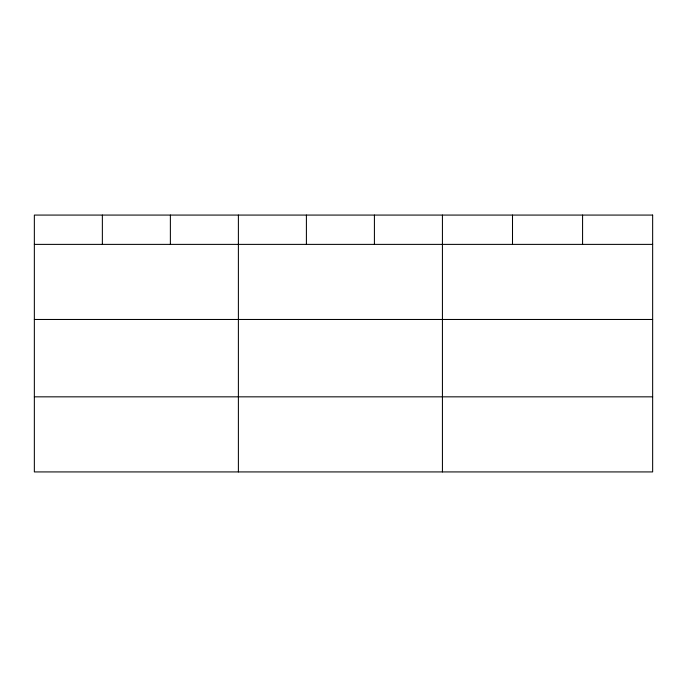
<?xml version="1.0" encoding="UTF-8"?>
<svg xmlns="http://www.w3.org/2000/svg" width="687" height="687" viewBox="0 0 687 687"><rect width="100%" height="100%" fill="white"/><g stroke="black" fill="none" stroke-linecap="round" stroke-linejoin="round"><path stroke-width="1.03" d="M34.35 244.383L652.65 244.383M34.35 319.472L652.65 319.472M34.35 396.837L652.65 396.837M582.576 215.074L582.576 244.383M512.502 215.074L512.502 244.383M442.428 215.074L442.428 471.926M374.415 215.074L374.415 244.383M306.402 215.074L306.402 244.383M238.389 215.074L238.389 471.926M170.376 215.074L170.376 244.383M102.363 215.074L102.363 244.383M652.65 215.074L34.35 215.074L34.35 471.926L652.65 471.926L652.65 215.074"/></g></svg>
